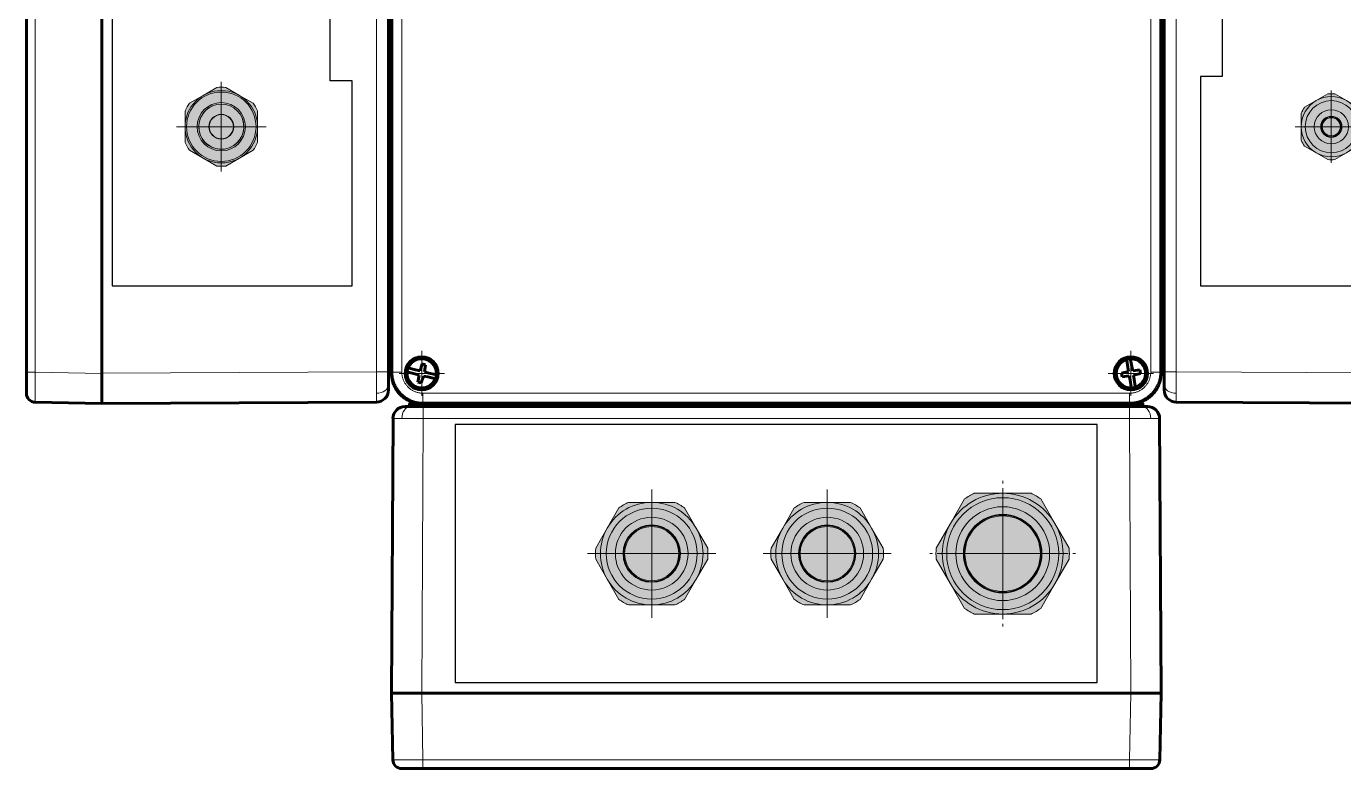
# Model space of a CAD drawing. Header units: millimetres. Extents: x -248 to 624, y -246 to 375.
# Drawn here: x -248.5 to 188, y -246 to 0 of the extents above; entities that cross this region are included whole.
import ezdxf

# ---------------------------------------------------------------- set-up
doc = ezdxf.new("R2010")
doc.units = ezdxf.units.MM
for name, pattern in [('K5LT_AXLED', [26.227272, 21.727272, -1.5, 1.5, -1.5]), ('K5LT_BASIC', [0]), ('K5LT_THIN', [0])]:
    doc.linetypes.add(name, pattern=pattern)
doc.layers.add('Системный слой', color=7, linetype='Continuous')

# ---------------------------------------------------------------- blocks, each defined once
blk = doc.blocks.new('VP.262512_topside')
at = {"layer": 'Системный слой', "color": 150, "linetype": 'K5LT_BASIC', "lineweight": 60, "true_color": 0x0080ff}
for p, q in [((-127.5, 115), (-127.5, -115)), ((127.5, -115), (127.5, 115)), ((-122.06, -113.24), (-121.99, -113.26)), ((-121.99, -113.26), (-121.69, -113.33)), ((-119.52, -113.85), (-121.69, -113.33)), ((-117.36, -111.85), (-118.05, -114.11)), ((-116.2, -112.12), (-117.36, -111.85)), ((-116.61, -114.45), (-116.2, -112.12)), ((116.05, -110.41), (116.03, -110.34)), ((116.05, -110.41), (116.1, -110.71)), ((116.1, -110.71), (116.48, -112.91)), ((116.48, -112.91), (116.65, -114.4)), ((117.31, -110.11), (117.33, -110.19)), ((117.33, -110.19), (117.38, -110.49)), ((117.76, -112.69), (117.38, -110.49)), ((118.1, -114.15), (117.76, -112.69)), ((-122.29, -114.53), (-122.37, -114.51)), ((-122.29, -114.53), (-121.99, -114.6)), ((-121.99, -114.6), (-119.83, -115.11)), ((-119.83, -115.11), (-118.39, -115.55)), ((-118.05, -114.11), (-119.52, -113.85)), ((-118.39, -115.55), (-118.8, -117.88)), ((-117.64, -118.15), (-116.95, -115.89)), ((-116.95, -115.89), (-115.48, -116.15)), ((-115.17, -114.89), (-116.61, -114.45)), ((-115.48, -116.15), (-113.31, -116.67)), ((-113.01, -115.4), (-115.17, -114.89)), ((-113.01, -116.74), (-113.31, -116.67)), ((-112.71, -115.47), (-113.01, -115.4)), ((-112.94, -116.76), (-113.01, -116.74)), ((-112.71, -115.47), (-112.63, -115.49)), ((116.65, -114.4), (114.34, -114.94)), ((114.34, -114.94), (114.55, -116.12)), ((114.55, -116.12), (116.9, -115.85)), ((116.9, -115.85), (117.24, -117.31)), ((117.24, -117.31), (117.62, -119.51)), ((120.45, -113.88), (118.1, -114.15)), ((118.35, -115.6), (120.66, -115.06)), ((118.52, -117.09), (118.35, -115.6)), ((118.9, -119.29), (118.52, -117.09)), ((120.66, -115.06), (120.45, -113.88)), ((-118.8, -117.88), (-117.64, -118.15)), ((117.67, -119.81), (117.62, -119.51)), ((117.69, -119.89), (117.67, -119.81)), ((118.95, -119.59), (118.9, -119.29)), ((118.95, -119.59), (118.97, -119.66)), ((-117.5, -125), (117.5, -125))]:
    blk.add_line(p, q, dxfattribs=at)
at = {"layer": 'Системный слой', "color": 7, "linetype": 'K5LT_THIN', "lineweight": 18}
for p, q in [((-127.08, -114.58), (-127.08, 114.58)), ((-124.08, 114.58), (-124.08, -114.58)), ((124.08, -114.58), (124.08, 114.58)), ((127.08, 114.58), (127.08, -114.58)), ((-127.5, -115), (-127.08, -114.58)), ((-127.08, -114.58), (-124.08, -114.58)), ((124.08, -114.58), (127.08, -114.58)), ((127.08, -114.58), (127.5, -115)), ((-117.08, -121.58), (-117.08, -124.58)), ((-117.08, -121.58), (117.08, -121.58)), ((117.08, -121.58), (117.08, -124.58)), ((-117.08, -124.58), (-117.5, -125)), ((117.08, -124.58), (-117.08, -124.58)), ((117.5, -125), (117.08, -124.58))]:
    blk.add_line(p, q, dxfattribs=at)
at = {"layer": 'Системный слой', "color": 30, "linetype": 'K5LT_AXLED', "lineweight": 18, "true_color": 0xff8000}
for p, q in [((-117.5, -115), (-117.5, -107.5)), ((117.5, -115), (117.5, -107.5)), ((-117.5, -115), (-125, -115)), ((-117.5, -115), (-110, -115)), ((-117.5, -115), (-117.5, -122.5)), ((117.5, -115), (110, -115)), ((117.5, -115), (125, -115)), ((117.5, -115), (117.5, -122.5))]:
    blk.add_line(p, q, dxfattribs=at)
at = {"layer": 'Системный слой', "color": 150, "linetype": 'K5LT_BASIC', "lineweight": 60, "true_color": 0x0080ff}
for centre, radius in [((-117.5, -115), 5.5), ((-117.5, -115), 5.24), ((-117.5, -115), 5), ((117.5, -115), 5.5), ((117.5, -115), 5.24), ((117.5, -115), 5)]:
    blk.add_circle(centre, radius, dxfattribs=at)
for centre, start, end in [((-117.5, -115), 158.9539, 166.5926), ((117.5, -115), 92.1903, 107.4677), ((-117.5, -115), 166.5926, 174.2313), ((-117.5, -115), 338.9539, 354.2313), ((117.5, -115), 272.1903, 279.829), ((117.5, -115), 279.829, 287.4677)]:
    blk.add_arc(centre, 4.89, start, end, dxfattribs=at)
at = {"layer": 'Системный слой', "color": 7, "linetype": 'K5LT_THIN', "lineweight": 18}
for centre, start, end in [((-117.5, -115), 354.3582, 158.827), ((117.5, -115), 107.5946, 272.0634), ((117.5, -115), 287.5946, 92.0634), ((-117.5, -115), 174.3582, 338.827)]:
    blk.add_arc(centre, 4.81, start, end, dxfattribs=at)
for points, weights in [([(-121.69, -113.33), (-119.13, -106.89), (-112.39, -108.5), (-113.01, -115.4)], [1, 0.429396510113, 0.429396510113, 1]), ([(117.62, -119.51), (110.69, -119.7), (109.51, -112.87), (116.1, -110.71)], [1, 0.429396510113, 0.429396510113, 1]), ([(117.38, -110.49), (124.31, -110.3), (125.49, -117.13), (118.9, -119.29)], [1, 0.429396510113, 0.429396510113, 1]), ([(-117.08, -124.58), (-122.93, -124.58), (-127.08, -120.43), (-127.08, -114.58)], [1, 0.804824712256, 0.804824712256, 1]), ([(-124.08, -114.58), (-124.08, -118.68), (-121.18, -121.58), (-117.08, -121.58)], [1, 0.804824712256, 0.804824712256, 1]), ([(-113.31, -116.67), (-115.87, -123.11), (-122.61, -121.5), (-121.99, -114.6)], [1, 0.429396510113, 0.429396510113, 1]), ([(127.08, -114.58), (127.08, -120.43), (122.93, -124.58), (117.08, -124.58)], [1, 0.804824712256, 0.804824712256, 1]), ([(117.08, -121.58), (121.18, -121.58), (124.08, -118.68), (124.08, -114.58)], [1, 0.804824712256, 0.804824712256, 1])]:
    blk.add_rational_spline(points, weights, degree=3, dxfattribs=at)
at = {"layer": 'Системный слой', "color": 150, "linetype": 'K5LT_BASIC', "lineweight": 60, "true_color": 0x0080ff}
for points in [[(-117.5, -125), (-123.36, -125), (-127.5, -120.86), (-127.5, -115)], [(127.5, -115), (127.5, -120.86), (123.36, -125), (117.5, -125)]]:
    blk.add_rational_spline(points, [1, 0.804824712256, 0.804824712256, 1], degree=3, dxfattribs=at)
blk = doc.blocks.new('VZ-N32_exe')
at = {"true_color": 0xffffff}
blk.add_hatch(color=7, dxfattribs=at).paths.add_polyline_path([(22.02, -1.86), (22.02, 1.86), (12.62, 18.14), (9.4, 20), (-9.4, 20), (-12.62, 18.14), (-22.02, 1.86), (-22.02, -1.86), (-12.62, -18.14), (-9.4, -20), (9.4, -20), (12.62, -18.14)])
at = {"color": 30, "linetype": 'K5LT_AXLED', "lineweight": 18, "true_color": 0xff8000}
for q in [(0, 24.1), (-24.1, 0), (24.1, 0), (0, -24.1)]:
    blk.add_line((0, 0), q, dxfattribs=at)
at = {"color": 150, "linetype": 'K5LT_BASIC', "lineweight": 0, "true_color": 0x0080ff}
for p, q in [((-17.32, 10), (-12.62, 18.14)), ((-9.4, 20), (0, 20)), ((0, 20), (9.4, 20)), ((12.62, 18.14), (17.32, 10)), ((-22.02, 1.86), (-17.32, 10)), ((17.32, 10), (22.02, 1.86)), ((-17.32, -10), (-22.02, -1.86)), ((22.02, -1.86), (17.32, -10)), ((-12.62, -18.14), (-17.32, -10)), ((17.32, -10), (12.62, -18.14)), ((0, -20), (-9.4, -20)), ((9.4, -20), (0, -20))]:
    blk.add_line(p, q, dxfattribs=at)
at = {"color": 7, "linetype": 'K5LT_THIN', "lineweight": 0}
for radius in [18.55, 13]:
    blk.add_circle((0, 0), radius, dxfattribs=at)
at = {"color": 150, "linetype": 'K5LT_BASIC', "lineweight": 0, "true_color": 0x0080ff}
for radius in [15.55, 12.8, 12.5]:
    blk.add_circle((0, 0), radius, dxfattribs=at)
for radius, start, end in [(20, 90, 150), (22.1, 115.1798, 124.8202), (20, 30, 90), (22.1, 55.1798, 64.8202), (20, 150, 210), (20, 330, 30), (22.1, 175.1798, 184.8202), (22.1, 355.1798, 4.8202), (20, 210, 270), (20, 270, 330), (22.1, 235.1798, 244.8202), (22.1, 295.1798, 304.8202)]:
    blk.add_arc((0, 0), radius, start, end, dxfattribs=at)
blk = doc.blocks.new('VZ-N25_exe')
at = {"true_color": 0xffffff}
blk.add_hatch(color=7, dxfattribs=at).paths.add_polyline_path([(18.56, -1.86), (18.56, 1.86), (10.89, 15.14), (7.67, 17), (-7.67, 17), (-10.89, 15.14), (-18.56, 1.86), (-18.56, -1.86), (-10.89, -15.14), (-7.67, -17), (7.67, -17), (10.89, -15.14)])
at = {"color": 30, "linetype": 'K5LT_AXLED', "lineweight": 18, "true_color": 0xff8000}
for p, q in [((0, 21.24), (0, 0)), ((-21.24, 0), (0, 0)), ((0, 0), (0, -21.24)), ((0, 0), (21.24, 0))]:
    blk.add_line(p, q, dxfattribs=at)
at = {"color": 150, "linetype": 'K5LT_BASIC', "lineweight": 0, "true_color": 0x0080ff}
for p, q in [((-14.72, 8.5), (-10.89, 15.14)), ((-7.67, 17), (0, 17)), ((0, 17), (7.67, 17)), ((10.89, 15.14), (14.72, 8.5)), ((-18.56, 1.86), (-14.72, 8.5)), ((14.72, 8.5), (18.56, 1.86)), ((-14.72, -8.5), (-18.56, -1.86)), ((18.56, -1.86), (14.72, -8.5)), ((-10.89, -15.14), (-14.72, -8.5)), ((14.72, -8.5), (10.89, -15.14)), ((0, -17), (-7.67, -17)), ((7.67, -17), (0, -17))]:
    blk.add_line(p, q, dxfattribs=at)
at = {"color": 7, "linetype": 'K5LT_THIN', "lineweight": 0}
for radius in [15.05, 9.5]:
    blk.add_circle((0, 0), radius, dxfattribs=at)
at = {"color": 150, "linetype": 'K5LT_BASIC', "lineweight": 0, "true_color": 0x0080ff}
for radius in [12.05, 9.3, 9]:
    blk.add_circle((0, 0), radius, dxfattribs=at)
for radius, start, end in [(17, 90, 150), (18.65, 114.2826, 125.7174), (17, 30, 90), (18.65, 54.2826, 65.7174), (17, 150, 210), (17, 330, 30), (18.65, 174.2826, 185.7174), (18.65, 354.2826, 5.7174), (17, 210, 270), (17, 270, 330), (18.65, 234.2826, 245.7174), (18.65, 294.2826, 305.7174)]:
    blk.add_arc((0, 0), radius, start, end, dxfattribs=at)
blk = doc.blocks.new('VP.262512_upside')
at = {"color": 7, "true_color": 0xffffff}
blk.add_lwpolyline([(0, 0), (212.73, 0), (212.73, 85.5), (0, 85.5), (0, 0)], dxfattribs=at)
at = {"layer": 'Системный слой', "color": 150, "linetype": 'K5LT_BASIC', "lineweight": 60, "true_color": 0x0080ff}
for p, q in [((-17.71, 114), (-10.71, 114)), ((-10.71, 114), (223.44, 114)), ((223.44, 114), (230.44, 114)), ((-21.14, 89), (-20.71, 111.06)), ((233.44, 111.06), (233.86, 89)), ((-11.14, 89), (-21.14, 89)), ((-21.12, 89), (-20.65, -2.02)), ((-11.14, 89), (223.87, 89)), ((233.86, 89), (223.87, 89)), ((233.85, 89), (233.37, -2.02)), ((-16.65, -6), (-14.89, -6)), ((-15.23, -6), (-15.18, -6)), ((-15.23, -6), (-15.18, -6)), ((-15.07, -6), (-15.23, -6)), ((-15.23, -6), (-15.1, -6)), ((-15.23, -6), (-15.11, -6)), ((-14.84, -6), (-15.15, -6)), ((-15.13, -6.1), (-15.12, -6.9)), ((-14.84, -6), (-15.11, -6)), ((-14.86, -6), (-15.02, -6)), ((-14.86, -6), (-15.02, -6)), ((-15.02, -7), (-15.02, -7)), ((-15.02, -7), (-14.61, -7)), ((-15.02, -7), (-15.02, -7)), ((-15.02, -7), (-14.61, -7)), ((-14.89, -6), (-10.65, -6)), ((-14.77, -6), (-14.88, -6)), ((-14.77, -6), (-14.88, -6)), ((-14.77, -6), (-14.45, -6)), ((-14.77, -6), (-14.54, -6)), ((-14.77, -6), (-14.44, -6)), ((-14.77, -6), (-14.54, -6)), ((-14.76, -6), (-14.44, -6)), ((-14.76, -6), (-14.45, -6)), ((-14.61, -7), (-13.62, -7)), ((-13.62, -7), (-3.02, -7)), ((-10.65, -6), (223.38, -6)), ((-3.12, -6.9), (-3.13, -6.1)), ((-3.02, -7), (-2.61, -7)), ((-3.02, -7), (-1.65, -7)), ((-2.76, -6), (-2.75, -6)), ((-2.61, -7), (-1.64, -7)), ((-1.64, -6.9), (-1.64, -6.1)), ((-1.64, -7), (-0.66, -7)), ((-1.64, -7), (-0.66, -7)), ((-1.5, -6), (-1.23, -6)), ((-0.66, -7), (-0.25, -7)), ((-0.66, -7), (-0.25, -7)), ((-0.15, -6.9), (-0.14, -6.1)), ((212.88, -6.9), (212.87, -6.1)), ((212.89, -6), (212.89, -6)), ((212.93, -6), (212.93, -6)), ((212.98, -7), (213.39, -7)), ((212.98, -7), (212.98, -7)), ((212.98, -7), (213.39, -7)), ((213.39, -7), (214.36, -7)), ((213.39, -7), (214.38, -7)), ((214.23, -6), (213.96, -6)), ((214.36, -6.1), (214.36, -6.9)), ((214.36, -7), (215.34, -7)), ((214.38, -7), (215.75, -7)), ((215.34, -7), (215.75, -7)), ((215.49, -6), (215.48, -6)), ((215.75, -7), (226.35, -7)), ((215.75, -7), (215.75, -7)), ((215.85, -6.9), (215.86, -6.1)), ((223.38, -6), (227.62, -6)), ((226.35, -7), (227.34, -7)), ((226.48, -6), (226.55, -6)), ((227.49, -6), (227.17, -6)), ((227.49, -6), (227.17, -6)), ((227.49, -6), (227.18, -6)), ((227.49, -6), (227.18, -6)), ((227.49, -6), (227.27, -6)), ((227.49, -6), (227.27, -6)), ((227.34, -7), (227.75, -7)), ((227.34, -7), (227.75, -7)), ((227.49, -6), (227.61, -6)), ((227.49, -6), (227.61, -6)), ((227.57, -6), (227.74, -6)), ((227.57, -6), (227.84, -6)), ((227.59, -6), (227.75, -6)), ((227.59, -6), (227.61, -6)), ((227.62, -6), (229.38, -6)), ((227.62, -6), (227.84, -6)), ((227.67, -6), (227.9, -6)), ((227.96, -6), (227.83, -6)), ((227.96, -6), (227.84, -6)), ((227.85, -6.9), (227.86, -6.1)), ((227.96, -6), (227.91, -6)), ((227.96, -6), (227.94, -6)), ((229.37, -6), (229.38, -6)), ((229.37, -6), (229.38, -6)), ((229.38, -6), (229.38, -6)), ((229.38, -6), (229.38, -6))]:
    blk.add_line(p, q, dxfattribs=at)
at = {"layer": 'Системный слой', "color": 7, "linetype": 'K5LT_THIN', "lineweight": 18}
for p, q in [((-10.71, 114), (-10.71, 111.06)), ((223.44, 114), (223.44, 111.06)), ((-10.71, 111.06), (-11.14, 89)), ((223.44, 111.06), (-10.71, 111.06)), ((223.87, 89), (223.44, 111.06)), ((-11.12, 89), (-10.65, -2.02)), ((223.38, -2.02), (223.85, 89)), ((-10.65, -2.02), (-10.65, -6)), ((223.38, -2.02), (-10.65, -2.02)), ((223.38, -6), (223.38, -2.02)), ((-13.63, -6), (-13.63, -6.1)), ((-3.13, -6.1), (-13.63, -6.1)), ((-13.62, -6.9), (-13.63, -6.1)), ((-13.62, -7), (-13.62, -6.9)), ((-13.62, -6.9), (-3.12, -6.9)), ((-1.64, -6), (-1.64, -6.1)), ((214.36, -6.1), (214.36, -6)), ((215.85, -6.9), (226.35, -6.9)), ((226.36, -6.1), (215.86, -6.1)), ((226.35, -6.9), (226.36, -6.1)), ((226.35, -7), (226.35, -6.9)), ((226.36, -6), (226.36, -6.1))]:
    blk.add_line(p, q, dxfattribs=at)
at = {"layer": 'Системный слой', "color": 150, "linetype": 'K5LT_BASIC', "lineweight": 60, "true_color": 0x0080ff}
for centre, radius, start, end in [((-17.71, 111), 3, 90, 178.9), ((230.44, 111), 3, 1.1, 90), ((-16.65, -2), 4, 180.3, 269.9999), ((229.38, -2), 4, 270, 359.7), ((-16.65, -2), 4, 269.9999, 270), ((-3.23, -6.1), 0.1, 1, 90), ((-3.02, -6.9), 0.1, 181, 270), ((-0.25, -6.9), 0.1, 270, 359), ((-0.04, -6.1), 0.1, 90, 179), ((212.77, -6.1), 0.1, 1, 90), ((212.77, -6.1), 0.1, 1, 90), ((212.98, -6.9), 0.1, 181, 270), ((215.75, -6.9), 0.1, 270, 359), ((215.96, -6.1), 0.1, 90, 179)]:
    blk.add_arc(centre, radius, start, end, dxfattribs=at)
at = {"layer": 'Системный слой', "color": 7, "linetype": 'K5LT_THIN', "lineweight": 18}
for centre, major_axis, start_param, end_param in [((-14.89, -2), (0, -4), 4.719794, 6.283185), ((227.62, -2), (0, 4), 3.141593, 4.704984), ((-14.77, -6.1), (0, 0.1), 4.737069, 6.283185), ((-14.61, -6.9), (0, -0.1), 4.737069, 6.283184), ((-2.77, -6.1), (0, 0.1), 4.737069, 6.283185), ((-2.61, -6.9), (0, -0.1), 4.737069, 6.283185), ((-0.66, -6.9), (0, 0.1), 3.141594, 4.687709), ((-0.51, -6.1), (0, 0.1), 0, 1.546116), ((213.23, -6.1), (0, 0.1), 4.737069, 6.283185), ((213.23, -6.1), (0, 0.1), 6.271677, 6.283185), ((213.39, -6.9), (0, -0.1), 4.737069, 6.283185), ((215.34, -6.9), (0, 0.1), 3.141594, 4.687709), ((215.49, -6.1), (0, 0.1), 0, 1.546116), ((227.34, -6.9), (0, 0.1), 3.141593, 4.687709), ((227.49, -6.1), (0, 0.1), 0, 1.546116)]:
    blk.add_ellipse(centre, major_axis=major_axis, ratio=0.707107, start_param=start_param, end_param=end_param, dxfattribs=at)
at = {"layer": 'Системный слой', "color": 150, "linetype": 'K5LT_BASIC', "lineweight": 60, "true_color": 0x0080ff}
for centre, start_param, end_param in [((-15.23, -6.1), 4.72986, 6.283185), ((227.96, -6.1), 0.000002, 1.553326)]:
    blk.add_ellipse(centre, major_axis=(0, 0.1), ratio=1, start_param=start_param, end_param=end_param, dxfattribs=at)
at = {"layer": 'Системный слой', "color": 7, "linetype": 'K5LT_THIN', "lineweight": 18}
for points in [[(-10.71, 111.06), (-16.57, 111.09), (-20.71, 111.09), (-20.71, 111.06)], [(233.44, 111.06), (233.44, 111.09), (229.3, 111.09), (223.44, 111.06)]]:
    blk.add_rational_spline(points, [1, 0.804824712256, 0.804824712256, 1], degree=3, dxfattribs=at)
for points in [[(-17.72, -2.03), (-18.59, -2.03), (-19.33, -2.03), (-20.36, -2.03), (-20.65, -2.02), (-20.65, -2.02)], [(-10.65, -2.02), (-12.03, -2.02), (-13.37, -2.03), (-15.78, -2.03), (-16.84, -2.03), (-17.72, -2.03)], [(230.45, -2.03), (229.57, -2.03), (228.5, -2.03), (226.1, -2.03), (224.76, -2.02), (223.38, -2.02)], [(233.37, -2.02), (233.37, -2.02), (233.09, -2.03), (232.06, -2.03), (231.32, -2.03), (230.45, -2.03)]]:
    blk.add_open_spline(points, degree=3, knots=[0, 0, 0, 0, 0.5, 0.5, 1, 1, 1, 1], dxfattribs=at)
at = {"layer": 'Системный слой', "color": 150, "linetype": 'K5LT_BASIC', "lineweight": 60, "true_color": 0x0080ff}
for points, knots in [([(-15.23, -6), (-15.21, -6), (-15.18, -6.01), (-15.14, -6.05), (-15.13, -6.07), (-15.13, -6.1)], [0, 0, 0, 0, 0.5, 0.5, 1, 1, 1, 1]), ([(-15.12, -6.9), (-15.12, -6.93), (-15.11, -6.95), (-15.07, -6.99), (-15.04, -7), (-15.02, -7)], [0, 0, 0, 0, 0.5, 0.5, 1, 1, 1, 1]), ([(-1.64, -7), (-1.64, -7), (-1.64, -6.99), (-1.64, -6.95), (-1.64, -6.93), (-1.64, -6.9)], [0, 0, 0, 0, 0.5, 0.5, 1, 1, 1, 1]), ([(-0.24, -7), (-0.24, -7), (-0.24, -7), (-0.24, -7), (-0.24, -7), (-0.24, -7), (-0.25, -7), (-0.25, -7), (-0.25, -7), (-0.25, -7), (-0.25, -7), (-0.25, -7)], [2.141056, 2.141056, 2.141056, 2.141056, 2.292975, 2.292975, 2.596815, 2.596815, 3.204494, 3.204494, 3.405823, 3.405823, 3.625097, 3.625097, 3.625097, 3.625097]), ([(214.36, -6.9), (214.36, -6.93), (214.36, -6.95), (214.36, -6.99), (214.36, -7), (214.36, -7)], [0, 0, 0, 0, 0.5, 0.5, 1, 1, 1, 1]), ([(215.49, -6), (215.49, -6), (215.49, -6), (215.49, -6), (215.49, -6), (215.49, -6), (215.49, -6), (215.49, -6), (215.49, -6), (215.49, -6), (215.49, -6), (215.49, -6), (215.48, -6), (215.48, -6), (215.49, -6), (215.48, -6), (215.48, -6), (215.48, -6), (215.47, -6), (215.46, -6), (215.46, -6), (215.46, -6), (215.46, -6), (215.45, -6), (215.45, -6), (215.44, -6), (215.44, -6), (215.44, -6), (215.44, -6), (215.43, -6), (215.43, -6), (215.42, -6), (215.42, -6), (215.42, -6), (215.42, -6), (215.42, -6)], [0.01927, 0.01927, 0.01927, 0.01927, 0.019314, 0.019314, 0.048815, 0.048815, 0.097629, 0.097629, 0.195258, 0.195258, 0.390516, 0.390516, 0.781032, 0.781032, 1.253123, 1.253123, 1.725215, 1.725215, 2.197306, 2.197306, 2.669397, 2.669397, 3.141488, 3.141488, 3.613579, 3.613579, 4.085671, 4.085671, 4.557762, 4.557762, 5.029853, 5.029853, 5.501944, 5.501944, 5.803668, 5.803668, 5.803668, 5.803668]), ([(215.76, -7), (215.76, -7), (215.76, -7), (215.76, -7), (215.76, -7), (215.76, -7), (215.75, -7), (215.75, -7), (215.75, -7), (215.75, -7), (215.75, -7), (215.75, -7)], [2.141056, 2.141056, 2.141056, 2.141056, 2.292975, 2.292975, 2.596815, 2.596815, 3.031039, 3.031039, 3.204494, 3.204494, 3.625097, 3.625097, 3.625097, 3.625097]), ([(227.75, -7), (227.77, -7), (227.8, -6.99), (227.84, -6.95), (227.85, -6.93), (227.85, -6.9)], [0, 0, 0, 0, 0.5, 0.5, 1, 1, 1, 1]), ([(227.96, -6), (227.94, -6), (227.91, -6.01), (227.87, -6.05), (227.86, -6.07), (227.86, -6.1)], [0, 0, 0, 0, 0.5, 0.5, 1, 1, 1, 1])]:
    blk.add_open_spline(points, degree=3, knots=knots, dxfattribs=at)
at = {"layer": 'Системный слой', "color": 7, "linetype": 'K5LT_THIN', "lineweight": 18}
for points in [[(-14.69, -6.1), (-14.97, -6.1), (-15.13, -6.1), (-15.13, -6.1)], [(-14.69, -6.1), (-14.97, -6.1), (-15.13, -6.1), (-15.13, -6.1)], [(-15.12, -6.9), (-15.12, -6.9), (-14.96, -6.9), (-14.68, -6.9)], [(-13.63, -6.1), (-14.03, -6.1), (-14.42, -6.1), (-14.69, -6.1)], [(-13.63, -6.1), (-14.03, -6.1), (-14.42, -6.1), (-14.69, -6.1)], [(-14.68, -6.9), (-14.4, -6.9), (-14.01, -6.9), (-13.62, -6.9)], [(-2.69, -6.1), (-2.97, -6.1), (-3.13, -6.1), (-3.13, -6.1)], [(-3.12, -6.9), (-3.12, -6.9), (-2.96, -6.9), (-2.68, -6.9)], [(-1.64, -6.1), (-2.03, -6.1), (-2.42, -6.1), (-2.69, -6.1)], [(-2.68, -6.9), (-2.4, -6.9), (-2.02, -6.9), (-1.64, -6.9)], [(-0.58, -6.1), (-0.86, -6.1), (-1.24, -6.1), (-1.64, -6.1)], [(-0.58, -6.1), (-0.86, -6.1), (-1.24, -6.1), (-1.64, -6.1)], [(-1.64, -6.9), (-1.25, -6.9), (-0.87, -6.9), (-0.59, -6.9)], [(-0.59, -6.9), (-0.31, -6.9), (-0.15, -6.9), (-0.15, -6.9)], [(-0.14, -6.1), (-0.14, -6.1), (-0.3, -6.1), (-0.58, -6.1)], [(-0.14, -6.1), (-0.14, -6.1), (-0.3, -6.1), (-0.58, -6.1)], [(213.31, -6.1), (213.03, -6.1), (212.87, -6.1), (212.87, -6.1)], [(213.31, -6.1), (213.03, -6.1), (212.87, -6.1), (212.87, -6.1)], [(212.88, -6.9), (212.88, -6.9), (213.04, -6.9), (213.32, -6.9)], [(214.36, -6.1), (213.97, -6.1), (213.58, -6.1), (213.31, -6.1)], [(214.37, -6.1), (213.97, -6.1), (213.58, -6.1), (213.31, -6.1)], [(213.32, -6.9), (213.6, -6.9), (213.98, -6.9), (214.36, -6.9)], [(215.42, -6.1), (215.14, -6.1), (214.76, -6.1), (214.36, -6.1)], [(214.36, -6.9), (214.75, -6.9), (215.13, -6.9), (215.41, -6.9)], [(215.41, -6.9), (215.69, -6.9), (215.85, -6.9), (215.85, -6.9)], [(215.86, -6.1), (215.86, -6.1), (215.7, -6.1), (215.42, -6.1)], [(226.35, -6.9), (226.74, -6.9), (227.13, -6.9), (227.41, -6.9)], [(227.42, -6.1), (227.14, -6.1), (226.76, -6.1), (226.36, -6.1)], [(227.42, -6.1), (227.14, -6.1), (226.76, -6.1), (226.36, -6.1)], [(227.41, -6.9), (227.69, -6.9), (227.84, -6.9), (227.85, -6.9)], [(227.86, -6.1), (227.86, -6.1), (227.7, -6.1), (227.42, -6.1)], [(227.86, -6.1), (227.86, -6.1), (227.7, -6.1), (227.42, -6.1)]]:
    blk.add_open_spline(points, degree=3, dxfattribs=at)
for name, p in [('VZ-N32_exe', (31.35, 42.75)), ('VZ-N32_exe', (31.35, 42.75)), ('VZ-N32_exe', (31.35, 42.75)), ('VZ-N25_exe', (89.5, 42.75)), ('VZ-N25_exe', (89.5, 42.75)), ('VZ-N25_exe', (89.5, 42.75)), ('VZ-N25_exe', (147.65, 42.75)), ('VZ-N25_exe', (147.65, 42.75)), ('VZ-N25_exe', (147.65, 42.75))]:
    blk.add_blockref(name, p)
blk = doc.blocks.new('VZ-N12_exe')
at = {"true_color": 0xffffff}
blk.add_hatch(color=7, dxfattribs=at).paths.add_polyline_path([(10.89, -1.14), (10.89, 1.14), (6.43, 8.86), (4.46, 10), (-4.46, 10), (-6.43, 8.86), (-10.89, 1.14), (-10.89, -1.14), (-6.43, -8.86), (-4.46, -10), (4.46, -10), (6.43, -8.86)])
at = {"color": 150, "linetype": 'K5LT_BASIC', "lineweight": 0, "true_color": 0x0080ff}
for p, q in [((-8.66, 5), (-6.43, 8.86)), ((-4.46, 10), (0, 10)), ((0, 10), (4.46, 10)), ((6.43, 8.86), (8.66, 5)), ((-10.89, 1.14), (-8.66, 5)), ((8.66, 5), (10.89, 1.14)), ((-8.66, -5), (-10.89, -1.14)), ((10.89, -1.14), (8.66, -5)), ((-6.43, -8.86), (-8.66, -5)), ((8.66, -5), (6.43, -8.86)), ((0, -10), (-4.46, -10)), ((4.46, -10), (0, -10))]:
    blk.add_line(p, q, dxfattribs=at)
at = {"color": 30, "linetype": 'K5LT_AXLED', "lineweight": 18, "true_color": 0xff8000}
for q in [(0, 12), (-12, 0), (0, -12), (12, 0)]:
    blk.add_line((0, 0), q, dxfattribs=at)
at = {"color": 7, "linetype": 'K5LT_THIN', "lineweight": 0}
for radius in [8.65, 3.5]:
    blk.add_circle((0, 0), radius, dxfattribs=at)
at = {"color": 150, "linetype": 'K5LT_BASIC', "lineweight": 0, "true_color": 0x0080ff}
for radius in [5.65, 3.3, 3]:
    blk.add_circle((0, 0), radius, dxfattribs=at)
for radius, start, end in [(10, 90, 150), (10.95, 114.0427, 125.9573), (10, 30, 90), (10.95, 54.0427, 65.9573), (10, 150, 210), (10, 330, 30), (10.95, 174.0427, 185.9573), (10.95, 354.0427, 5.9573), (10, 210, 270), (10, 270, 330), (10.95, 234.0427, 245.9573), (10.95, 294.0427, 305.9573)]:
    blk.add_arc((0, 0), radius, start, end, dxfattribs=at)
blk = doc.blocks.new('VP.262512_leftside')
at = {"color": 7, "true_color": 0xffffff}
blk.add_lwpolyline([(67.94, 0), (67.94, 7.28), (102.59, 7.28), (102.59, 0), (172, 0), (172, 79.51), (0, 79.51), (0, 0), (67.94, 0)], dxfattribs=at)
at = {"layer": 'Системный слой', "color": 7, "linetype": 'K5LT_THIN', "lineweight": 18}
for p, q in [((200.99, 83), (200.51, -8.02)), ((200.51, -8.02), (-28.51, -8.02)), ((200.51, -8.02), (200.51, -12)), ((176.5, -12), (176.5, -12.09)), ((177.98, -12.9), (188.48, -12.9)), ((188.5, -12.09), (178, -12.09)), ((188.48, -12.9), (188.5, -12.09)), ((188.48, -13), (188.48, -12.9)), ((188.5, -12), (188.5, -12.09))]:
    blk.add_line(p, q, dxfattribs=at)
at = {"layer": 'Системный слой', "color": 150, "linetype": 'K5LT_BASIC', "lineweight": 60, "true_color": 0x0080ff}
for p, q in [((210.99, 83), (210.51, -8.02)), ((-28.51, -12), (200.51, -12)), ((174.91, -12), (174.96, -12)), ((175.29, -12), (174.99, -12)), ((175.02, -12.9), (175, -12.09)), ((175.03, -12), (175.02, -12)), ((175.12, -13), (175.53, -13)), ((175.12, -13), (175.12, -13)), ((175.12, -13), (175.53, -13)), ((175.37, -12), (175.25, -12)), ((175.37, -12), (175.7, -12)), ((175.53, -13), (176.52, -13)), ((175.53, -13), (176.5, -13)), ((176.39, -12), (175.89, -12)), ((176.5, -12), (176.39, -12)), ((176.5, -12.9), (176.5, -12.09)), ((176.5, -13), (177.47, -13)), ((176.52, -13), (177.88, -13)), ((176.63, -12), (176.91, -12)), ((177.03, -12), (177.63, -12)), ((177.63, -12), (177.13, -12)), ((177.47, -13), (177.88, -13)), ((177.72, -12), (178.01, -12)), ((177.82, -12), (178.04, -12)), ((177.88, -13), (188.48, -13)), ((177.88, -13), (177.88, -13)), ((178, -12.09), (177.98, -12.9)), ((178.1, -12), (178.08, -12)), ((188.48, -13), (189.47, -13)), ((188.5, -12), (188.5, -12)), ((188.5, -12), (188.52, -12)), ((188.63, -12), (188.68, -12)), ((188.63, -12), (188.68, -12)), ((189.47, -13), (189.88, -13)), ((189.62, -12), (189.62, -12)), ((189.62, -12), (189.62, -12)), ((189.98, -12.9), (190, -12.09)), ((190.1, -12), (190.09, -12)), ((200.51, -12), (204.75, -12)), ((204.75, -12), (206.51, -12))]:
    blk.add_line(p, q, dxfattribs=at)
for centre, radius, start, end in [((206.51, -8), 4, 270.0001, 359.7), ((174.9, -12.1), 0.1, 1, 90), ((174.9, -12.1), 0.1, 1, 90), ((175.12, -12.9), 0.1, 181, 270), ((177.88, -12.9), 0.1, 270, 359), ((178.1, -12.1), 0.1, 90, 179), ((206.51, -8), 4, 270, 270.0001)]:
    blk.add_arc(centre, radius, start, end, dxfattribs=at)
at = {"layer": 'Системный слой', "color": 7, "linetype": 'K5LT_THIN', "lineweight": 18}
for centre, major_axis, start_param, end_param in [((204.75, -8), (0, 4), 3.141593, 4.704984), ((175.37, -12.1), (0, 0.1), 4.737069, 6.283185), ((175.37, -12.1), (0, 0.1), 6.274734, 6.283185), ((175.53, -12.9), (0, -0.1), 4.737069, 6.283185), ((177.47, -12.9), (0, 0.1), 3.141594, 4.687709), ((177.63, -12.1), (0, 0.1), 0, 1.546116), ((189.47, -12.9), (0, 0.1), 3.141593, 4.687709), ((189.63, -12.1), (0, 0.1), 0, 1.546116)]:
    blk.add_ellipse(centre, major_axis=major_axis, ratio=0.707107, start_param=start_param, end_param=end_param, dxfattribs=at)
at = {"layer": 'Системный слой', "color": 150, "linetype": 'K5LT_BASIC', "lineweight": 60, "true_color": 0x0080ff}
for major_axis, start_param, end_param in [((-0.0003, 0.1), 6.279964, 7.833291), ((0, -0.1), 3.141595, 4.694918)]:
    blk.add_ellipse((190.1, -12.1), major_axis=major_axis, ratio=1, start_param=start_param, end_param=end_param, dxfattribs=at)
at = {"layer": 'Системный слой', "color": 7, "linetype": 'K5LT_THIN', "lineweight": 18}
for points in [[(207.58, -8.03), (206.71, -8.03), (205.64, -8.03), (203.23, -8.02), (201.89, -8.02), (200.51, -8.02)], [(210.51, -8.02), (210.51, -8.02), (210.22, -8.02), (209.19, -8.03), (208.46, -8.03), (207.58, -8.03)]]:
    blk.add_open_spline(points, degree=3, knots=[0, 0, 0, 0, 0.5, 0.5, 1, 1, 1, 1], dxfattribs=at)
for points in [[(175.44, -12.09), (175.16, -12.09), (175, -12.09), (175, -12.09)], [(175.44, -12.09), (175.16, -12.09), (175, -12.09), (175, -12.09)], [(175.02, -12.9), (175.02, -12.9), (175.18, -12.9), (175.45, -12.9)], [(176.5, -12.09), (176.11, -12.09), (175.72, -12.09), (175.44, -12.09)], [(176.5, -12.09), (176.11, -12.09), (175.72, -12.09), (175.44, -12.09)], [(175.45, -12.9), (175.73, -12.9), (176.11, -12.9), (176.5, -12.9)], [(177.56, -12.09), (177.28, -12.09), (176.89, -12.09), (176.5, -12.09)], [(176.5, -12.9), (176.89, -12.9), (177.27, -12.9), (177.55, -12.9)], [(177.55, -12.9), (177.82, -12.9), (177.98, -12.9), (177.98, -12.9)], [(178, -12.09), (178, -12.09), (177.84, -12.09), (177.56, -12.09)], [(188.48, -12.9), (188.88, -12.9), (189.27, -12.9), (189.55, -12.9)], [(189.56, -12.09), (189.28, -12.09), (188.89, -12.09), (188.5, -12.09)], [(189.56, -12.09), (189.28, -12.09), (188.89, -12.09), (188.5, -12.09)], [(189.55, -12.9), (189.82, -12.9), (189.98, -12.9), (189.98, -12.9)], [(190, -12.09), (190, -12.09), (189.84, -12.09), (189.56, -12.09)], [(190, -12.09), (190, -12.09), (189.84, -12.09), (189.56, -12.09)]]:
    blk.add_open_spline(points, degree=3, dxfattribs=at)
at = {"layer": 'Системный слой', "color": 150, "linetype": 'K5LT_BASIC', "lineweight": 60, "true_color": 0x0080ff}
for points, knots in [([(175.1, -13), (175.1, -13), (175.1, -13), (175.11, -13), (175.11, -13), (175.11, -13), (175.11, -13), (175.12, -13), (175.12, -13), (175.12, -13), (175.12, -13), (175.12, -13)], [2.141056, 2.141056, 2.141056, 2.141056, 2.292975, 2.292975, 2.596815, 2.596815, 3.204494, 3.204494, 3.403979, 3.403979, 3.616782, 3.616782, 3.616782, 3.616782]), ([(176.5, -13), (176.5, -13), (176.5, -12.99), (176.5, -12.95), (176.5, -12.92), (176.5, -12.9)], [0, 0, 0, 0, 0.5, 0.5, 1, 1, 1, 1]), ([(177.9, -13), (177.9, -13), (177.9, -13), (177.9, -13), (177.9, -13), (177.89, -13), (177.89, -13), (177.89, -13), (177.89, -13), (177.88, -13), (177.89, -13), (177.89, -13), (177.89, -13), (177.88, -13)], [2.141056, 2.141056, 2.141056, 2.141056, 2.208298, 2.208298, 2.292975, 2.292975, 2.596815, 2.596815, 3.052942, 3.052942, 3.204494, 3.204494, 3.625097, 3.625097, 3.625097, 3.625097]), ([(189.88, -13), (189.91, -13), (189.93, -12.99), (189.97, -12.95), (189.98, -12.92), (189.98, -12.9)], [0, 0, 0, 0, 0.5, 0.5, 1, 1, 1, 1])]:
    blk.add_open_spline(points, degree=3, knots=knots, dxfattribs=at)
blk.add_blockref('VZ-N12_exe', (119.27, 43.4))
blk.add_blockref('VZ-N12_exe', (119.27, 43.4))
blk.add_blockref('VZ-N12_exe', (119.27, 43.4))
blk = doc.blocks.new('VZ-N16_exe')
at = {"true_color": 0xffffff}
blk.add_hatch(color=7, dxfattribs=at).paths.add_polyline_path([(13.02, -1.45), (13.02, 1.45), (7.77, 10.55), (5.25, 12), (-5.25, 12), (-7.77, 10.55), (-13.02, 1.45), (-13.02, -1.45), (-7.77, -10.55), (-5.34, -11.96), (5.25, -12), (7.77, -10.55)])
at = {"color": 30, "linetype": 'K5LT_AXLED', "lineweight": 18, "true_color": 0xff8000}
for p, q in [((0, 0), (0, 14.83)), ((-14.83, 0), (0, 0)), ((0, -14.83), (0, 0)), ((0, 0), (14.83, 0))]:
    blk.add_line(p, q, dxfattribs=at)
at = {"color": 150, "linetype": 'K5LT_BASIC', "lineweight": 0, "true_color": 0x0080ff}
for p, q in [((-7.77, 10.55), (-10.39, 6)), ((0, 12), (-5.25, 12)), ((5.25, 12), (0, 12)), ((10.39, 6), (7.77, 10.55)), ((-10.39, 6), (-13.02, 1.45)), ((13.02, 1.45), (10.39, 6)), ((-13.02, -1.45), (-10.39, -6)), ((10.39, -6), (13.02, -1.45)), ((-10.39, -6), (-7.77, -10.55)), ((7.77, -10.55), (10.39, -6)), ((-5.25, -12), (0, -12)), ((0, -12), (5.25, -12))]:
    blk.add_line(p, q, dxfattribs=at)
for radius in [12, 11.5, 8, 7.5, 4.1, 4]:
    blk.add_circle((0, 0), radius, dxfattribs=at)
for start, end in [(113.6475, 126.3525), (53.6475, 66.3525), (173.6475, 186.3525), (353.6475, 6.3525), (233.6475, 246.3525), (293.6475, 306.3525)]:
    blk.add_arc((0, 0), 13.1, start, end, dxfattribs=at)
at = {"color": 7, "linetype": 'K5LT_THIN', "lineweight": 0}
blk.add_arc((0, 0), 7.46, 20, 290, dxfattribs=at)
blk = doc.blocks.new('VP.262512_rightside')
at = {"color": 7, "true_color": 0xffffff}
blk.add_lwpolyline([(67.94, 0), (67.94, 7.28), (102.59, 7.28), (102.59, 0), (172, 0), (172, 79.51), (0, 79.51), (0, 0), (67.94, 0)], dxfattribs=at)
at = {"layer": 'Системный слой', "color": 150, "linetype": 'K5LT_BASIC', "lineweight": 60, "true_color": 0x0080ff}
for p, q in [((-38.58, 105.06), (-39, 83)), ((-28.58, 108), (-35.58, 108)), ((200.58, 108), (-28.58, 108)), ((-39, 83), (-29, 83)), ((-38.99, 83), (-38.51, -8.02)), ((201, 83), (-29, 83)), ((-32.75, -12), (-34.51, -12)), ((-28.51, -12), (-32.75, -12)), ((200.51, -12), (-28.51, -12)), ((-18.1, -12), (-18.09, -12)), ((-17.98, -12.9), (-18, -12.09)), ((-17.47, -13), (-17.88, -13)), ((-17.62, -12), (-17.62, -12)), ((-17.62, -12), (-17.62, -12)), ((-16.48, -13), (-17.47, -13)), ((-16.63, -12), (-16.68, -12)), ((-16.63, -12), (-16.68, -12)), ((-16.5, -12), (-16.52, -12)), ((-16.5, -12), (-16.5, -12)), ((-5.88, -13), (-16.48, -13)), ((-6.1, -12), (-6.08, -12)), ((-5.82, -12), (-6.04, -12)), ((-5.72, -12), (-6.01, -12)), ((-6, -12.09), (-5.98, -12.9)), ((-5.47, -13), (-5.88, -13)), ((-5.88, -13), (-5.88, -13)), ((-4.52, -13), (-5.88, -13)), ((-5.63, -12), (-5.13, -12)), ((-5.03, -12), (-5.63, -12)), ((-4.5, -13), (-5.47, -13)), ((-4.63, -12), (-4.91, -12)), ((-3.53, -13), (-4.52, -13)), ((-4.5, -12), (-4.39, -12)), ((-4.5, -12.9), (-4.5, -12.09)), ((-3.53, -13), (-4.5, -13)), ((-4.39, -12), (-3.89, -12)), ((-3.37, -12), (-3.7, -12)), ((-3.12, -13), (-3.53, -13)), ((-3.12, -13), (-3.53, -13)), ((-3.37, -12), (-3.25, -12)), ((-3.29, -12), (-2.99, -12)), ((-3.12, -13), (-3.12, -13)), ((-3.03, -12), (-3.02, -12)), ((-3.02, -12.9), (-3, -12.09)), ((-2.91, -12), (-2.96, -12))]:
    blk.add_line(p, q, dxfattribs=at)
at = {"layer": 'Системный слой', "color": 7, "linetype": 'K5LT_THIN', "lineweight": 18}
for p, q in [((-29, 83), (-28.58, 105.06)), ((-28.58, 108), (-28.58, 105.06)), ((-28.58, 105.06), (200.58, 105.06)), ((-28.99, 83), (-28.51, -8.02)), ((-28.51, -8.02), (200.51, -8.02)), ((-28.51, -8.02), (-28.51, -12)), ((-16.5, -12), (-16.5, -12.09)), ((-16.5, -12.09), (-6, -12.09)), ((-16.48, -12.9), (-16.5, -12.09)), ((-5.98, -12.9), (-16.48, -12.9)), ((-16.48, -13), (-16.48, -12.9)), ((-4.5, -12), (-4.5, -12.09))]:
    blk.add_line(p, q, dxfattribs=at)
at = {"layer": 'Системный слой', "color": 150, "linetype": 'K5LT_BASIC', "lineweight": 60, "true_color": 0x0080ff}
for centre, radius, start, end in [((-35.58, 105), 3, 90, 178.9), ((-34.51, -8), 4, 180.3, 269.9999), ((-34.51, -8), 4, 269.9999, 270), ((-6.1, -12.1), 0.1, 1, 90), ((-5.88, -12.9), 0.1, 181, 270), ((-3.12, -12.9), 0.1, 270, 359), ((-2.9, -12.1), 0.1, 90, 179), ((-2.9, -12.1), 0.1, 90, 179)]:
    blk.add_arc(centre, radius, start, end, dxfattribs=at)
at = {"layer": 'Системный слой', "color": 7, "linetype": 'K5LT_THIN', "lineweight": 18}
for centre, major_axis, start_param, end_param in [((-32.75, -8), (0, -4), 4.719794, 6.283185), ((-17.63, -12.1), (0, 0.1), 4.737069, 6.283185), ((-17.47, -12.9), (0, -0.1), 4.737069, 6.283185), ((-5.63, -12.1), (0, 0.1), 4.737069, 6.283185), ((-5.47, -12.9), (0, -0.1), 4.737069, 6.283184), ((-3.53, -12.9), (0, 0.1), 3.141593, 4.687709), ((-3.37, -12.1), (0, 0.1), 0, 1.546116), ((-3.37, -12.1), (0, 0.1), 0, 0.008452)]:
    blk.add_ellipse(centre, major_axis=major_axis, ratio=0.707107, start_param=start_param, end_param=end_param, dxfattribs=at)
at = {"layer": 'Системный слой', "color": 150, "linetype": 'K5LT_BASIC', "lineweight": 60, "true_color": 0x0080ff}
for major_axis, start_param, end_param in [((0.0003, 0.1), 4.73308, 6.286406), ((0, 0.1), 4.72986, 6.283183)]:
    blk.add_ellipse((-18.1, -12.1), major_axis=major_axis, ratio=1, start_param=start_param, end_param=end_param, dxfattribs=at)
at = {"layer": 'Системный слой', "color": 7, "linetype": 'K5LT_THIN', "lineweight": 18}
blk.add_rational_spline([(-38.58, 105.06), (-38.58, 105.09), (-34.43, 105.09), (-28.58, 105.06)], [1, 0.804824712256, 0.804824712256, 1], degree=3, dxfattribs=at)
for points in [[(-38.51, -8.02), (-38.51, -8.02), (-38.22, -8.02), (-37.19, -8.03), (-36.46, -8.03), (-35.58, -8.03)], [(-35.58, -8.03), (-34.71, -8.03), (-33.64, -8.03), (-31.23, -8.02), (-29.89, -8.02), (-28.51, -8.02)]]:
    blk.add_open_spline(points, degree=3, knots=[0, 0, 0, 0, 0.5, 0.5, 1, 1, 1, 1], dxfattribs=at)
for points in [[(-18, -12.09), (-18, -12.09), (-17.84, -12.09), (-17.56, -12.09)], [(-18, -12.09), (-18, -12.09), (-17.84, -12.09), (-17.56, -12.09)], [(-17.55, -12.9), (-17.82, -12.9), (-17.98, -12.9), (-17.98, -12.9)], [(-17.56, -12.09), (-17.28, -12.09), (-16.89, -12.09), (-16.5, -12.09)], [(-17.56, -12.09), (-17.28, -12.09), (-16.89, -12.09), (-16.5, -12.09)], [(-16.48, -12.9), (-16.88, -12.9), (-17.27, -12.9), (-17.55, -12.9)], [(-6, -12.09), (-6, -12.09), (-5.84, -12.09), (-5.56, -12.09)], [(-5.55, -12.9), (-5.82, -12.9), (-5.98, -12.9), (-5.98, -12.9)], [(-5.56, -12.09), (-5.28, -12.09), (-4.89, -12.09), (-4.5, -12.09)], [(-4.5, -12.9), (-4.89, -12.9), (-5.27, -12.9), (-5.55, -12.9)], [(-4.5, -12.09), (-4.11, -12.09), (-3.72, -12.09), (-3.44, -12.09)], [(-4.5, -12.09), (-4.11, -12.09), (-3.72, -12.09), (-3.44, -12.09)], [(-3.45, -12.9), (-3.73, -12.9), (-4.11, -12.9), (-4.5, -12.9)], [(-3.02, -12.9), (-3.02, -12.9), (-3.18, -12.9), (-3.45, -12.9)], [(-3.44, -12.09), (-3.16, -12.09), (-3, -12.09), (-3, -12.09)], [(-3.44, -12.09), (-3.16, -12.09), (-3, -12.09), (-3, -12.09)]]:
    blk.add_open_spline(points, degree=3, dxfattribs=at)
at = {"layer": 'Системный слой', "color": 150, "linetype": 'K5LT_BASIC', "lineweight": 60, "true_color": 0x0080ff}
for points, knots in [([(-17.88, -13), (-17.91, -13), (-17.93, -12.99), (-17.97, -12.95), (-17.98, -12.92), (-17.98, -12.9)], [0, 0, 0, 0, 0.5, 0.5, 1, 1, 1, 1]), ([(-5.9, -13), (-5.9, -13), (-5.9, -13), (-5.9, -13), (-5.9, -13), (-5.89, -13), (-5.89, -13), (-5.89, -13), (-5.89, -13), (-5.88, -13), (-5.89, -13), (-5.89, -13), (-5.89, -13), (-5.88, -13)], [2.141056, 2.141056, 2.141056, 2.141056, 2.208298, 2.208298, 2.292975, 2.292975, 2.596815, 2.596815, 3.052942, 3.052942, 3.204494, 3.204494, 3.625097, 3.625097, 3.625097, 3.625097]), ([(-4.5, -13), (-4.5, -13), (-4.5, -12.99), (-4.5, -12.95), (-4.5, -12.92), (-4.5, -12.9)], [0, 0, 0, 0, 0.5, 0.5, 1, 1, 1, 1]), ([(-3.1, -13), (-3.1, -13), (-3.1, -13), (-3.11, -13), (-3.11, -13), (-3.11, -13), (-3.11, -13), (-3.12, -13), (-3.12, -13), (-3.12, -13), (-3.12, -13), (-3.12, -13)], [2.141056, 2.141056, 2.141056, 2.141056, 2.292975, 2.292975, 2.596815, 2.596815, 3.204494, 3.204494, 3.403979, 3.403979, 3.616782, 3.616782, 3.616782, 3.616782])]:
    blk.add_open_spline(points, degree=3, knots=knots, dxfattribs=at)
blk.add_blockref('VZ-N16_exe', (52.73, 43.4))
blk.add_blockref('VZ-N16_exe', (52.73, 43.4))
blk.add_blockref('VZ-N16_exe', (52.73, 43.4))

msp = doc.modelspace()

# ---------------------------------------------------------------- block references
for name, p, rotation in [('VP.262512_rightside', (-140.5, -86), 90), ('VP.262512_leftside', (140.5, 86), 270), ('VP.262512_upside', (106.36, -132), 180)]:
    msp.add_blockref(name, p, dxfattribs=dict(rotation=rotation))
msp.add_blockref('VP.262512_topside', (0, 0))

doc.saveas('drawing.dxf')
